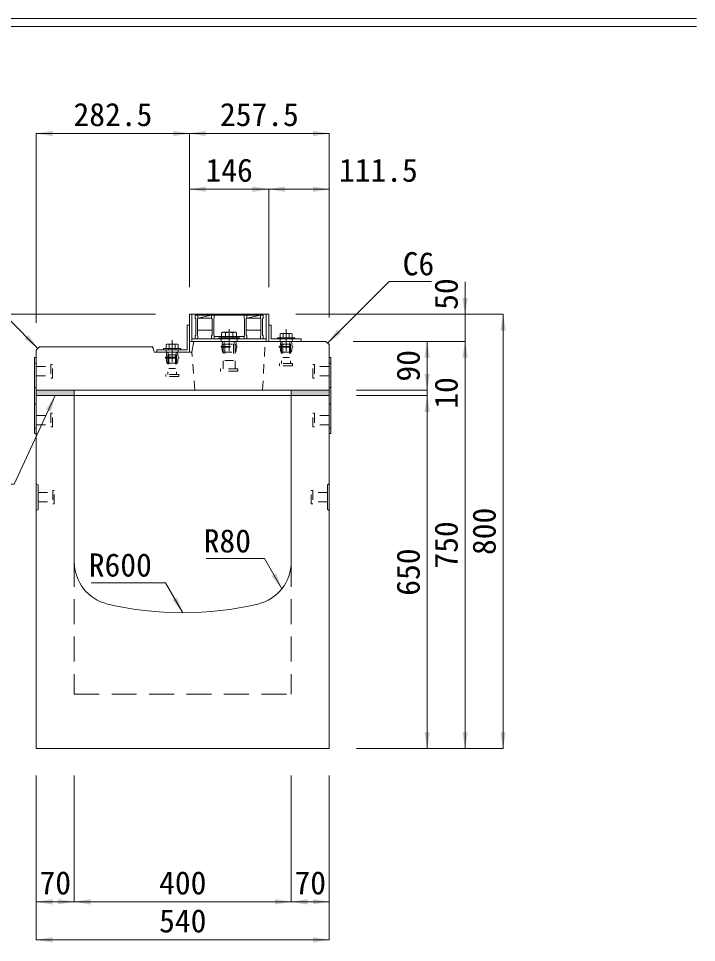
# Model space of a CAD drawing. Units: millimetres at full size. Extents: x -1934 to 78146, y -143454 to -112471.
# Drawn here: x 1182 to 2432, y -137973 to -136271 of the extents above; entities that cross this region are included whole.
import ezdxf
from ezdxf.enums import TextEntityAlignment as Align

# ---------------------------------------------------------------- set-up
doc = ezdxf.new("R2010")
doc.units = ezdxf.units.MM
doc.header["$LTSCALE"] = 23
for name, pattern in [('CHAIN', [18.5, 12, -1.5, 3.5, -1.5]), ('USER1', [3, 2, -1]), ('USER2', [1.35, 0.75, -0.6])]:
    doc.linetypes.add(name, pattern=pattern)
for name, color, linetype, lineweight in [('0_2', 7, 'Continuous', 13), ('インサート', 92, 'USER2', 9), ('グレーチング', 7, 'Continuous', 9), ('ジョイント', 7, 'Continuous', 5), ('モルタル', 7, 'Continuous', 13), ('作業エリア', 11, 'Continuous', 13), ('受枠', 3, 'Continuous', 13), ('寸法線', 7, 'Continuous', 13), ('引出線', 4, 'Continuous', 13), ('本体', 2, 'Continuous', 13), ('補助線', 8, 'Continuous', 13)]:
    doc.layers.add(name, color=color, linetype=linetype, lineweight=lineweight)
doc.layers.add('ハッチング_モルタル', color=30, linetype='Continuous')
doc.styles.add('ＭＳ ゴシック', font='')
doc.styles.get('ＭＳ ゴシック').set_extended_font_data('MS Gothic')

# ---------------------------------------------------------------- blocks, each defined once
blk = doc.blocks.new('filled_arrow')
at = {"color": 0, "linetype": 'Continuous', "lineweight": -2}
blk.add_solid([(7.5, 1.25), (0, 0), (7.5, -1.25)], dxfattribs=at)

msp = doc.modelspace()

# ---------------------------------------------------------------- hatches: boundary and pattern name
at = {"layer": 'ハッチング_モルタル'}
for points in [[(1284.63, -136965.41), (1284.63, -136955.41), (1214.63, -136955.41), (1214.63, -136965.41)], [(1754.63, -136965.41), (1754.63, -136955.41), (1684.63, -136955.41), (1684.63, -136965.41)]]:
    msp.add_hatch(color=256, dxfattribs=at).paths.add_polyline_path(points)

# ---------------------------------------------------------------- linework, layer by layer
at = {"layer": '0_2'}
for p, q in [((502.21, -136270.56), (2431.73, -136270.56)), ((502.21, -136285.56), (2431.73, -136285.56))]:
    msp.add_line(p, q, dxfattribs=at)
at = {"layer": 'インサート', "linetype": 'Continuous'}
for p, q in [((1589.13, -136858.61), (1551.13, -136858.61)), ((1551.13, -136858.61), (1551.13, -136860.91)), ((1589.13, -136860.91), (1551.13, -136860.91)), ((1589.13, -136858.61), (1589.13, -136860.91)), ((1659.13, -136858.61), (1691.13, -136858.61)), ((1659.13, -136858.61), (1659.13, -136860.91)), ((1659.13, -136860.91), (1691.13, -136860.91)), ((1691.13, -136858.61), (1691.13, -136860.91)), ((1449.13, -136878.61), (1481.13, -136878.61)), ((1449.13, -136878.61), (1449.13, -136880.91)), ((1481.13, -136878.61), (1481.13, -136880.91)), ((1449.13, -136880.91), (1481.13, -136880.91))]:
    msp.add_line(p, q, dxfattribs=at)
at = {"layer": 'インサート', "linetype": 'Continuous', "lineweight": 13}
for p, q in [((1558.14, -136848.61), (1556.28, -136849.46)), ((1556.28, -136849.46), (1556.28, -136858.61)), ((1583.98, -136858.61), (1556.28, -136858.61)), ((1582.12, -136848.61), (1558.14, -136848.61)), ((1582.12, -136848.61), (1583.98, -136849.46)), ((1583.98, -136849.46), (1583.98, -136858.61)), ((1665.65, -136850.61), (1664.18, -136851.46)), ((1664.18, -136851.46), (1664.18, -136858.61)), ((1664.18, -136858.61), (1686.08, -136858.61)), ((1665.65, -136850.61), (1684.61, -136850.61)), ((1684.61, -136850.61), (1686.08, -136851.46)), ((1686.08, -136851.46), (1686.08, -136858.61)), ((1455.65, -136870.61), (1454.18, -136871.46)), ((1454.18, -136871.46), (1454.18, -136878.61)), ((1454.18, -136878.61), (1476.08, -136878.61)), ((1455.65, -136870.61), (1474.61, -136870.61)), ((1474.61, -136870.61), (1476.08, -136871.46)), ((1476.08, -136871.46), (1476.08, -136878.61))]:
    msp.add_line(p, q, dxfattribs=at)
at = {"layer": 'インサート'}
for p, q in [((1561.13, -136858.61), (1561.13, -136860.91)), ((1579.13, -136858.61), (1579.13, -136860.91)), ((1668.13, -136858.61), (1668.13, -136860.91)), ((1682.13, -136858.61), (1682.13, -136860.91)), ((1458.13, -136878.61), (1458.13, -136880.91)), ((1472.13, -136878.61), (1472.13, -136880.91)), ((1555.13, -136874.66), (1585.13, -136874.66)), ((1555.13, -136874.66), (1555.13, -136876.16)), ((1555.13, -136876.16), (1585.13, -136876.16)), ((1556.38, -136874.66), (1557.63, -136865.41)), ((1556.38, -136876.16), (1557.63, -136885.41)), ((1557.63, -136865.41), (1582.63, -136865.41)), ((1559.23, -136870.41), (1581.03, -136870.41)), ((1559.23, -136870.41), (1559.23, -136915.91)), ((1560.68, -136865.41), (1560.68, -136870.41)), ((1562.13, -136870.41), (1562.13, -136900.41)), ((1578.13, -136870.41), (1578.13, -136900.41)), ((1579.58, -136865.41), (1579.58, -136870.41)), ((1581.03, -136870.41), (1581.03, -136915.91)), ((1583.88, -136874.66), (1582.63, -136865.41)), ((1583.88, -136876.16), (1582.63, -136885.41)), ((1585.13, -136874.66), (1585.13, -136876.16)), ((1662.63, -136874.66), (1687.63, -136874.66)), ((1662.63, -136874.66), (1662.63, -136876.16)), ((1662.63, -136876.16), (1687.63, -136876.16)), ((1663.88, -136874.66), (1665.13, -136865.41)), ((1663.88, -136876.16), (1665.13, -136885.41)), ((1665.13, -136865.41), (1685.13, -136865.41)), ((1666.88, -136870.41), (1683.38, -136870.41)), ((1666.88, -136870.41), (1666.88, -136906.41)), ((1668.01, -136865.41), (1668.01, -136870.41)), ((1669.13, -136870.41), (1669.13, -136895.41)), ((1681.13, -136870.41), (1681.13, -136895.41)), ((1682.26, -136865.41), (1682.26, -136870.41)), ((1683.38, -136870.41), (1683.38, -136906.41)), ((1686.38, -136874.66), (1685.13, -136865.41)), ((1686.38, -136876.16), (1685.13, -136885.41)), ((1687.63, -136874.66), (1687.63, -136876.16)), ((1452.63, -136894.66), (1477.63, -136894.66)), ((1452.63, -136894.66), (1452.63, -136896.16)), ((1452.63, -136896.16), (1477.63, -136896.16)), ((1453.88, -136894.66), (1455.13, -136885.41)), ((1453.88, -136896.16), (1455.13, -136905.41)), ((1455.13, -136885.41), (1475.13, -136885.41)), ((1456.88, -136890.41), (1473.38, -136890.41)), ((1456.88, -136890.41), (1456.88, -136926.41)), ((1458.01, -136885.41), (1458.01, -136890.41)), ((1459.13, -136890.41), (1459.13, -136915.41)), ((1471.13, -136890.41), (1471.13, -136915.41)), ((1472.26, -136885.41), (1472.26, -136890.41)), ((1473.38, -136890.41), (1473.38, -136926.41)), ((1476.38, -136894.66), (1475.13, -136885.41)), ((1476.38, -136896.16), (1475.13, -136905.41)), ((1477.63, -136894.66), (1477.63, -136896.16)), ((1557.63, -136885.41), (1582.63, -136885.41)), ((1665.13, -136885.41), (1685.13, -136885.41)), ((1669.13, -136895.41), (1681.13, -136895.41)), ((1214.63, -136911.91), (1241.63, -136911.91)), ((1214.63, -136911.91), (1214.63, -136928.91)), ((1244.63, -136907.91), (1241.63, -136907.91)), ((1241.63, -136907.91), (1241.63, -136932.91)), ((1244.63, -136932.91), (1244.63, -136907.91)), ((1455.13, -136905.41), (1475.13, -136905.41)), ((1562.13, -136900.41), (1578.13, -136900.41)), ((1663.13, -136910.41), (1663.13, -136906.41)), ((1687.13, -136906.41), (1663.13, -136906.41)), ((1687.13, -136910.41), (1663.13, -136910.41)), ((1687.13, -136906.41), (1687.13, -136910.41)), ((1724.63, -136907.91), (1727.63, -136907.91)), ((1724.63, -136932.91), (1724.63, -136907.91)), ((1727.63, -136907.91), (1727.63, -136932.91)), ((1754.63, -136911.91), (1727.63, -136911.91)), ((1754.63, -136911.91), (1754.63, -136928.91)), ((1214.63, -136928.91), (1241.63, -136928.91)), ((1453.13, -136930.41), (1453.13, -136926.41)), ((1477.13, -136926.41), (1453.13, -136926.41)), ((1477.13, -136930.41), (1453.13, -136930.41)), ((1459.13, -136915.41), (1471.13, -136915.41)), ((1477.13, -136926.41), (1477.13, -136930.41)), ((1554.13, -136920.41), (1554.13, -136915.91)), ((1586.13, -136915.91), (1554.13, -136915.91)), ((1586.13, -136920.41), (1554.13, -136920.41)), ((1586.13, -136915.91), (1586.13, -136920.41)), ((1754.63, -136928.91), (1727.63, -136928.91)), ((1241.63, -136932.91), (1244.63, -136932.91)), ((1727.63, -136932.91), (1724.63, -136932.91)), ((1244.63, -136997.91), (1241.63, -136997.91)), ((1241.63, -136997.91), (1241.63, -137022.91)), ((1244.63, -137022.91), (1244.63, -136997.91)), ((1724.63, -136997.91), (1727.63, -136997.91)), ((1724.63, -137022.91), (1724.63, -136997.91)), ((1727.63, -136997.91), (1727.63, -137022.91)), ((1214.63, -137001.91), (1241.63, -137001.91)), ((1214.63, -137001.91), (1214.63, -137018.91)), ((1754.63, -137001.91), (1727.63, -137001.91)), ((1754.63, -137001.91), (1754.63, -137018.91)), ((1214.63, -137018.91), (1241.63, -137018.91)), ((1241.63, -137022.91), (1244.63, -137022.91)), ((1727.63, -137022.91), (1724.63, -137022.91)), ((1754.63, -137018.91), (1727.63, -137018.91)), ((1217.83, -137143.91), (1244.83, -137143.91)), ((1217.83, -137143.91), (1217.83, -137160.91)), ((1247.83, -137139.91), (1244.83, -137139.91)), ((1244.83, -137139.91), (1244.83, -137164.91)), ((1247.83, -137164.91), (1247.83, -137139.91)), ((1721.43, -137139.91), (1724.43, -137139.91)), ((1721.43, -137164.91), (1721.43, -137139.91)), ((1724.43, -137139.91), (1724.43, -137164.91)), ((1751.43, -137143.91), (1724.43, -137143.91)), ((1751.43, -137143.91), (1751.43, -137160.91)), ((1217.83, -137160.91), (1244.83, -137160.91)), ((1244.83, -137164.91), (1247.83, -137164.91)), ((1724.43, -137164.91), (1721.43, -137164.91)), ((1751.43, -137160.91), (1724.43, -137160.91))]:
    msp.add_line(p, q, dxfattribs=at)
at = {"layer": 'インサート', "linetype": 'Continuous', "lineweight": 5}
for p, q in [((1563.21, -136849.46), (1563.21, -136858.61)), ((1577.06, -136849.46), (1577.06, -136858.61)), ((1669.66, -136851.46), (1669.66, -136858.61)), ((1680.61, -136851.46), (1680.61, -136858.61)), ((1459.66, -136871.46), (1459.66, -136878.61)), ((1470.61, -136871.46), (1470.61, -136878.61))]:
    msp.add_line(p, q, dxfattribs=at)
for centre, radius, start, end in [((1559.74, -136856.11), 7.5, 62.50883, 117.49117), ((1570.13, -136877.35), 28.73, 76.05376, 103.94624), ((1580.52, -136856.11), 7.5, 62.50883, 117.49117), ((1666.92, -136855.46), 4.85, 55.61575, 124.38425), ((1675.13, -136868.73), 18.12, 72.41205, 107.58795), ((1683.34, -136855.46), 4.85, 55.61575, 124.38425), ((1456.92, -136875.46), 4.85, 55.61575, 124.38425), ((1465.13, -136888.73), 18.12, 72.41205, 107.58795), ((1473.34, -136875.46), 4.85, 55.61575, 124.38425)]:
    msp.add_arc(centre, radius, start, end, dxfattribs=at)
at = {"layer": 'グレーチング'}
for p, q in [((1507.63, -136816.91), (1507.63, -136822.91)), ((1507.63, -136816.91), (1632.63, -136816.91)), ((1507.63, -136822.91), (1508.63, -136823.91)), ((1508.63, -136823.91), (1508.63, -136853.91)), ((1512.63, -136822.91), (1511.63, -136823.91)), ((1511.63, -136823.91), (1511.63, -136853.91)), ((1512.63, -136816.91), (1512.63, -136822.91)), ((1512.63, -136822.91), (1537.63, -136816.91)), ((1512.63, -136822.91), (1537.63, -136822.91)), ((1537.63, -136816.91), (1537.63, -136822.91)), ((1537.63, -136822.91), (1538.63, -136823.91)), ((1538.63, -136823.91), (1538.63, -136853.91)), ((1542.63, -136822.91), (1541.63, -136823.91)), ((1541.63, -136823.91), (1541.63, -136853.91)), ((1542.63, -136816.91), (1542.63, -136822.91)), ((1597.63, -136816.91), (1597.63, -136822.91)), ((1597.63, -136822.91), (1598.63, -136823.91)), ((1598.63, -136823.91), (1598.63, -136853.91)), ((1602.63, -136822.91), (1601.63, -136823.91)), ((1601.63, -136823.91), (1601.63, -136853.91)), ((1602.63, -136822.91), (1627.63, -136816.91)), ((1602.63, -136816.91), (1602.63, -136822.91)), ((1602.63, -136822.91), (1627.63, -136822.91)), ((1627.63, -136816.91), (1627.63, -136822.91)), ((1627.63, -136822.91), (1628.63, -136823.91)), ((1628.63, -136823.91), (1628.63, -136853.91)), ((1632.63, -136822.91), (1631.63, -136823.91)), ((1631.63, -136823.91), (1631.63, -136853.91)), ((1632.63, -136816.91), (1632.63, -136822.91)), ((1538.63, -136844.91), (1511.63, -136844.91)), ((1628.63, -136844.91), (1601.63, -136844.91)), ((1507.63, -136854.91), (1508.63, -136853.91)), ((1507.63, -136860.91), (1507.63, -136854.91)), ((1507.63, -136860.91), (1512.63, -136860.91)), ((1512.63, -136854.91), (1511.63, -136853.91)), ((1512.63, -136860.91), (1512.63, -136854.91)), ((1537.63, -136854.91), (1538.63, -136853.91)), ((1537.63, -136860.91), (1537.63, -136854.91)), ((1537.63, -136860.91), (1542.63, -136860.91)), ((1542.63, -136854.91), (1541.63, -136853.91)), ((1542.63, -136860.91), (1542.63, -136854.91)), ((1597.63, -136856.41), (1542.63, -136856.41)), ((1597.63, -136854.91), (1598.63, -136853.91)), ((1597.63, -136860.91), (1597.63, -136854.91)), ((1597.63, -136860.91), (1602.63, -136860.91)), ((1602.63, -136854.91), (1601.63, -136853.91)), ((1602.63, -136860.91), (1602.63, -136854.91)), ((1627.63, -136854.91), (1628.63, -136853.91)), ((1627.63, -136860.91), (1627.63, -136854.91)), ((1627.63, -136860.91), (1632.63, -136860.91)), ((1632.63, -136854.91), (1631.63, -136853.91)), ((1632.63, -136860.91), (1632.63, -136854.91))]:
    msp.add_line(p, q, dxfattribs=at)
at = {"layer": 'ジョイント'}
for p, q in [((1211.43, -136895.41), (1214.63, -136895.41)), ((1211.43, -136895.41), (1211.43, -137035.41)), ((1214.63, -136895.41), (1214.63, -137035.41)), ((1754.63, -136895.41), (1757.83, -136895.41)), ((1754.63, -136895.41), (1754.63, -137035.41)), ((1757.83, -136895.41), (1757.83, -137035.41)), ((1211.43, -137035.41), (1214.63, -137035.41)), ((1754.63, -137035.41), (1757.83, -137035.41))]:
    msp.add_line(p, q, dxfattribs=at)
at = {"layer": 'ジョイント', "linetype": 'USER2'}
for p, q in [((1211.43, -136905.41), (1214.63, -136905.41)), ((1754.63, -136905.41), (1757.83, -136905.41)), ((1211.43, -136950.41), (1214.63, -136950.41)), ((1754.63, -136950.41), (1757.83, -136950.41)), ((1211.43, -136980.41), (1214.63, -136980.41)), ((1754.63, -136980.41), (1757.83, -136980.41)), ((1211.43, -137025.41), (1214.63, -137025.41)), ((1754.63, -137025.41), (1757.83, -137025.41))]:
    msp.add_line(p, q, dxfattribs=at)
at = {"layer": 'モルタル'}
for points in [[(1214.63, -136955.41), (1284.63, -136955.41), (1284.63, -136965.41), (1214.63, -136965.41)], [(1754.63, -136955.41), (1684.63, -136955.41), (1684.63, -136965.41), (1754.63, -136965.41)]]:
    msp.add_lwpolyline(points, close=True, dxfattribs=at)
at = {"layer": '作業エリア'}
for p, q in [((1427.17, -136875.41), (1429.63, -136875.41)), ((1429.63, -136875.41), (1430.11, -136877.82)), ((1504.63, -136865.41), (1504.25, -136867.97)), ((1507.21, -136865.41), (1504.63, -136865.41))]:
    msp.add_line(p, q, dxfattribs=at)
at = {"layer": '受枠'}
for p, q in [((1497.13, -136815.41), (1643.13, -136815.41)), ((1497.13, -136815.41), (1497.13, -136865.41)), ((1501.63, -136815.41), (1501.63, -136865.41)), ((1638.63, -136815.41), (1638.63, -136865.41)), ((1643.13, -136815.41), (1643.13, -136865.41)), ((1492.63, -136880.91), (1492.63, -136835.41)), ((1492.63, -136835.41), (1497.13, -136835.41)), ((1497.13, -136835.41), (1497.13, -136885.41)), ((1647.63, -136835.41), (1643.13, -136835.41)), ((1647.63, -136860.91), (1647.63, -136835.41)), ((1501.63, -136860.91), (1638.63, -136860.91)), ((1703.13, -136860.91), (1647.63, -136860.91)), ((1703.13, -136865.41), (1703.13, -136860.91)), ((1497.13, -136865.41), (1643.13, -136865.41)), ((1643.13, -136865.41), (1703.13, -136865.41)), ((1437.13, -136885.41), (1437.13, -136880.91)), ((1437.13, -136880.91), (1492.63, -136880.91)), ((1497.13, -136885.41), (1437.13, -136885.41))]:
    msp.add_line(p, q, dxfattribs=at)
at = {"layer": '受枠', "linetype": 'CHAIN'}
for p, q in [((1570.13, -136843.16), (1570.13, -136883.16)), ((1675.13, -136843.16), (1675.13, -136883.16)), ((1465.13, -136863.16), (1465.13, -136903.16))]:
    msp.add_line(p, q, dxfattribs=at)
at = {"layer": '受枠', "linetype": 'USER2'}
for p, q in [((1555.13, -136860.91), (1555.13, -136865.41)), ((1585.13, -136860.91), (1585.13, -136865.41)), ((1664.13, -136860.91), (1664.13, -136865.41)), ((1686.13, -136860.91), (1686.13, -136865.41)), ((1454.13, -136880.91), (1454.13, -136885.41)), ((1476.13, -136880.91), (1476.13, -136885.41))]:
    msp.add_line(p, q, dxfattribs=at)
at = {"layer": '寸法線'}
for p, q in [((1214.63, -136482.42), (1497.13, -136482.42)), ((1214.63, -136831.41), (1214.63, -136482.42)), ((1497.13, -136765.41), (1497.13, -136482.42)), ((1497.13, -136482.42), (1754.63, -136482.42)), ((1497.13, -136765.41), (1497.13, -136482.42)), ((1754.63, -136821.41), (1754.63, -136482.42)), ((1497.13, -136585.03), (1643.13, -136585.03)), ((1497.13, -136765.41), (1497.13, -136585.03)), ((1643.13, -136765.41), (1643.13, -136585.03)), ((1643.13, -136585.03), (1754.63, -136585.03)), ((1643.13, -136765.41), (1643.13, -136585.03)), ((1754.63, -136821.41), (1754.63, -136585.03)), ((2005.12, -136925.41), (2005.12, -136755.41)), ((1434.63, -136815.41), (842.8, -136815.41)), ((1693.13, -136815.41), (2005.12, -136815.41)), ((1693.13, -136815.41), (2075.12, -136815.41)), ((2075.12, -137615.41), (2075.12, -136815.41)), ((1798.63, -136865.41), (1935.12, -136865.41)), ((1798.63, -136865.41), (2005.12, -136865.41)), ((1798.63, -136865.41), (2005.12, -136865.41)), ((1935.12, -136955.41), (1935.12, -136865.41)), ((2005.12, -137615.41), (2005.12, -136865.41)), ((1935.12, -136895.41), (1935.12, -137025.41)), ((1804.63, -136955.41), (1935.12, -136955.41)), ((1804.63, -136955.41), (1935.12, -136955.41)), ((1804.63, -136965.41), (1935.12, -136965.41)), ((1804.63, -136965.41), (1935.12, -136965.41)), ((1935.12, -137615.41), (1935.12, -136965.41)), ((1804.63, -137615.41), (1935.12, -137615.41)), ((1804.63, -137615.41), (2005.12, -137615.41)), ((1804.63, -137615.41), (2075.12, -137615.41)), ((1214.63, -137665.41), (1214.63, -137897.83)), ((1214.63, -137665.41), (1214.63, -137967.83)), ((1284.63, -137665.41), (1284.63, -137897.83)), ((1284.63, -137665.41), (1284.63, -137897.83)), ((1684.63, -137665.41), (1684.63, -137897.83)), ((1684.63, -137665.41), (1684.63, -137897.83)), ((1754.63, -137665.41), (1754.63, -137897.83)), ((1754.63, -137665.41), (1754.63, -137967.83)), ((1214.63, -137897.83), (1284.63, -137897.83)), ((1284.63, -137897.83), (1684.63, -137897.83)), ((1684.63, -137897.83), (1754.63, -137897.83)), ((1214.63, -137967.83), (1754.63, -137967.83))]:
    msp.add_line(p, q, dxfattribs=at)
at = {"layer": '引出線'}
for points in [[(1751.63, -136868.41), (1865.01, -136755.03), (1943, -136755.03)], [(1217.63, -136878.41), (1113.46, -136774.25), (1035.47, -136774.25)], [(1249.63, -136965.41), (1173.69, -137128.27), (922.77, -137128.27)], [(1667.39, -137320.99), (1635.36, -137265.52), (1527.67, -137265.52)], [(1484.63, -137365.41), (1452.61, -137309.95), (1315.68, -137309.95)]]:
    msp.add_lwpolyline(points, dxfattribs=at)
at = {"layer": '本体'}
for p, q in [((1214.63, -136881.41), (1220.63, -136875.41)), ((1220.63, -136875.41), (1427.17, -136875.41)), ((1430.11, -136877.82), (1431.63, -136885.41)), ((1504.25, -136867.97), (1501.63, -136885.41)), ((1507.21, -136865.41), (1748.63, -136865.41)), ((1748.63, -136865.41), (1754.63, -136871.41)), ((1754.63, -136871.41), (1754.63, -136965.41)), ((1214.63, -136881.41), (1214.63, -136965.41)), ((1431.63, -136885.41), (1501.63, -136885.41)), ((1214.63, -136955.41), (1754.63, -136955.41)), ((1214.63, -136965.41), (1214.63, -137615.41)), ((1214.63, -136965.41), (1284.63, -136965.41)), ((1284.63, -136965.41), (1284.63, -137271.38)), ((1684.63, -136965.41), (1684.63, -137271.38)), ((1684.63, -136965.41), (1754.63, -136965.41)), ((1754.63, -136965.41), (1754.63, -137615.41)), ((1214.63, -137615.41), (1754.63, -137615.41))]:
    msp.add_line(p, q, dxfattribs=at)
at = {"layer": '本体', "linetype": 'USER2', "lineweight": 15}
for p, q in [((1631.63, -136955.41), (1636.63, -136865.41)), ((1506.63, -136955.41), (1501.63, -136885.41))]:
    msp.add_line(p, q, dxfattribs=at)
at = {"layer": '本体', "lineweight": 9}
for p, q in [((1214.63, -137127.91), (1217.83, -137129.91)), ((1217.83, -137129.91), (1217.83, -137174.91)), ((1754.63, -137127.91), (1751.43, -137129.91)), ((1751.43, -137129.91), (1751.43, -137174.91)), ((1217.83, -137174.91), (1214.63, -137176.91)), ((1751.43, -137174.91), (1754.63, -137176.91))]:
    msp.add_line(p, q, dxfattribs=at)
at = {"layer": '本体', "linetype": 'USER1', "lineweight": 15}
for p, q in [((1284.63, -137271.38), (1284.63, -137515.41)), ((1684.63, -137271.38), (1684.63, -137515.41)), ((1284.63, -137515.41), (1684.63, -137515.41))]:
    msp.add_line(p, q, dxfattribs=at)
at = {"layer": '本体'}
for centre, radius, start, end in [((1427.17, -136878.41), 3, 11.30993, 90), ((1507.21, -136868.41), 3, 90, 171.46923), ((1364.63, -137271.38), 80, 180, 256.65764), ((1604.63, -137271.38), 80, 283.34236, 0), ((1484.63, -136765.41), 600, 256.65764, 283.34236)]:
    msp.add_arc(centre, radius, start, end, dxfattribs=at)
at = {"layer": '補助線'}
msp.add_line((1284.63, -136965.41), (1684.63, -136965.41), dxfattribs=at)

# ---------------------------------------------------------------- block references
at = {"layer": '寸法線', "xscale": 4, "yscale": 4}
for p in [(1214.63, -136482.42), (1497.13, -136482.42), (1497.13, -136585.03), (1643.13, -136585.03), (1214.63, -137897.83), (1284.63, -137897.83), (1684.63, -137897.83), (1214.63, -137967.83)]:
    msp.add_blockref('filled_arrow', p, dxfattribs=at)
for p, rotation in [((1497.13, -136482.42), 180), ((1754.63, -136482.42), 180), ((1643.13, -136585.03), 180), ((1754.63, -136585.03), 180), ((2005.12, -136815.41), 90), ((2075.12, -136815.41), 270), ((1935.12, -136865.41), 270), ((2005.12, -136865.41), 270), ((2005.12, -136865.41), 270), ((1935.12, -136955.41), 90), ((1935.12, -136955.41), 90), ((1935.12, -136965.41), 270), ((1935.12, -136965.41), 270), ((1935.12, -137615.41), 90), ((2005.12, -137615.41), 90), ((2075.12, -137615.41), 90), ((1284.63, -137897.83), 180), ((1684.63, -137897.83), 180), ((1754.63, -137897.83), 180), ((1754.63, -137967.83), 180)]:
    msp.add_blockref('filled_arrow', p, dxfattribs=dict(at, rotation=rotation))
at = {"layer": '引出線', "xscale": 4, "yscale": 4}
for p, rotation in [((1751.63, -136868.41), 45), ((1217.63, -136878.41), 135), ((1249.63, -136965.41), 245), ((1667.39, -137320.99), 120), ((1484.63, -137365.41), 120)]:
    msp.add_blockref('filled_arrow', p, dxfattribs=dict(at, rotation=rotation))

# ---------------------------------------------------------------- texts
at = {"layer": '寸法線', "style": 'ＭＳ ゴシック'}
for s, p in [('282.5', (1355.88, -136447.42)), ('257.5', (1625.88, -136447.42)), ('146', (1570.13, -136550.03)), ('111.5', (1845.21, -136550.03)), ('70', (1249.63, -137862.83)), ('400', (1484.63, -137862.83)), ('70', (1719.63, -137862.83)), ('540', (1484.63, -137932.83))]:
    msp.add_text(s, height=42.72, dxfattribs=at).set_placement(p, align=Align.MIDDLE_CENTER)
for s, p in [('50', (1970.12, -136778.23)), ('90', (1900.12, -136910.41)), ('10', (1970.12, -136960.41)), ('800', (2040.12, -137215.41)), ('750', (1970.12, -137240.41)), ('650', (1900.12, -137290.41))]:
    msp.add_text(s, height=42.72, rotation=90, dxfattribs=at).set_placement(p, align=Align.MIDDLE_CENTER)
at = {"layer": '引出線', "style": 'ＭＳ ゴシック'}
msp.add_text('C6', height=42.72, dxfattribs=at).set_placement((1890.01, -136701.03), align=Align.TOP_LEFT)
for s, p in [('R80', (1610.36, -137211.52)), ('R600', (1427.61, -137255.95))]:
    msp.add_text(s, height=42.72, dxfattribs=at).set_placement(p, align=Align.TOP_RIGHT)

doc.saveas('drawing.dxf')
